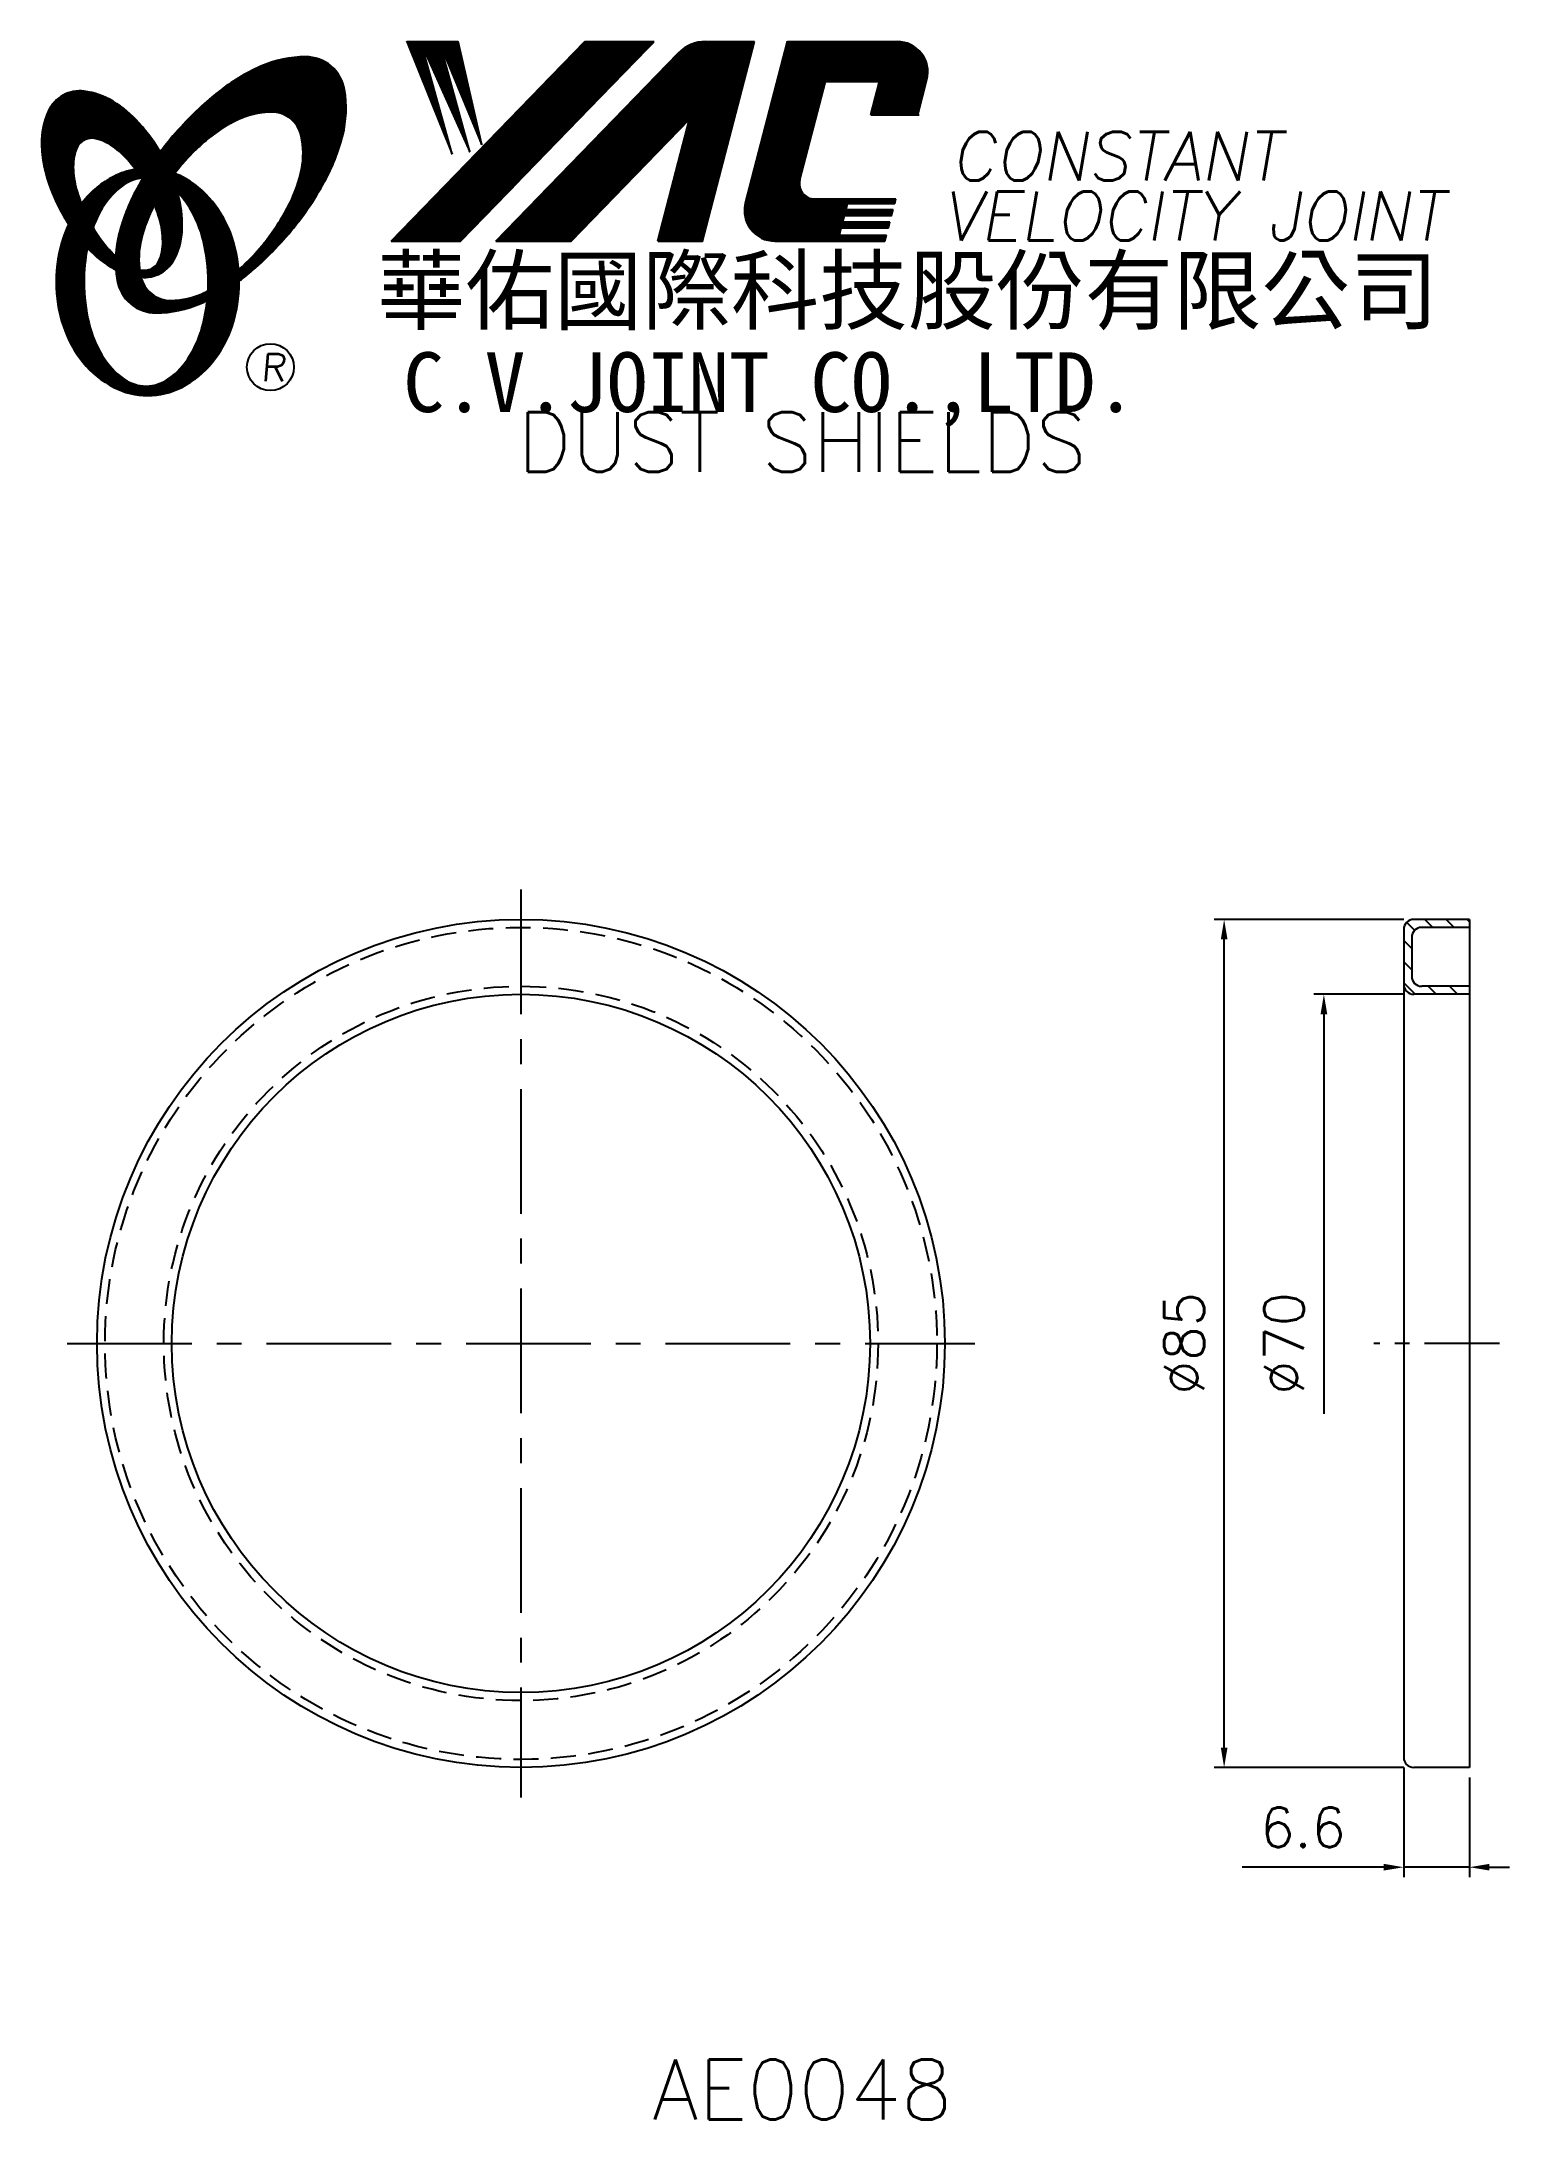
# Model space of a CAD drawing. Extents: x 78 to 225, y 1 to 209.
import ezdxf
from ezdxf.enums import TextEntityAlignment as Align

# ---------------------------------------------------------------- set-up
doc = ezdxf.new("R2010")
doc.units = 0
doc.header["$LTSCALE"] = 10
doc.header["$MEASUREMENT"] = 0
doc.linetypes.add('CENTER', pattern=[2, 1.25, -0.25, 0.25, -0.25])
doc.linetypes.add('HIDDEN', pattern=[0.375, 0.25, -0.125])
doc.layers.get('0').update_dxf_attribs({"linetype": 'CONTINUOUS'})
doc.layers.get('DEFPOINTS').update_dxf_attribs({"linetype": 'CONTINUOUS'})
doc.layers.add('4', color=4, linetype='CONTINUOUS')
doc.styles.add('CHINA', font='KAIU.TTF')
doc.styles.add('ITALICC', font='simplex.shx')
doc.dimstyles.new('STANDARD$0', dxfattribs={"dimtxt": 4, "dimasz": 2, "dimexe": 1, "dimexo": 1, "dimgap": 2, "dimtad": 1, "dimdec": 4, "dimzin": 10, "dimtxsty": 'ITALICC', "dimcen": 2, "dimclrd": 5, "dimclre": 5, "dimclrt": 18, "dimaunit": 1, "dimazin": 3, "dimtp": 0.1, "dimtfac": 0.7, "dimtdec": 4, "dimtmove": 0, "dimatfit": 3, "dimtolj": 1, "dimtzin": 10})
pattern_1 = [(45, (-21.112532, 1.857812), (-0.00883883476, 0.00883883476), [])]
pattern_2 = [(45, (147.478013, -34.446597), (-0.00727476112, 0.00727476112), [])]

# ---------------------------------------------------------------- blocks, each defined once
blk = doc.blocks.new('*D14')
at = {"color": 5, "linetype": 'BYBLOCK'}
for p, q in [((214.48, 121.29), (195.48, 121.29)), ((196.48, 38.29), (196.48, 119.29)), ((214.48, 36.29), (195.48, 36.29))]:
    blk.add_line(p, q, dxfattribs=at)
for points in [[(196.15, 119.29), (196.82, 119.29), (196.48, 121.29)], [(196.15, 38.29), (196.82, 38.29), (196.48, 36.29)]]:
    blk.add_solid(points, dxfattribs=at)
at = {"layer": 'DEFPOINTS', "color": 0, "linetype": 'BYBLOCK'}
for p in [(196.48, 121.29), (215.48, 121.29), (215.48, 36.29)]:
    blk.add_point(p, dxfattribs=at)
at = {"color": 18, "linetype": 'BYBLOCK', "insert": (192.48, 78.79), "char_height": 4, "attachment_point": 5, "rotation": 90, "style": 'ITALICC'}
blk.add_mtext('\\A1;∅85', dxfattribs=at)
blk = doc.blocks.new('*D15')
at = {"color": 5, "linetype": 'BYBLOCK'}
for p, q in [((214.48, 113.79), (205.48, 113.79)), ((206.48, 111.79), (206.48, 71.75))]:
    blk.add_line(p, q, dxfattribs=at)
blk.add_solid([(206.15, 111.79), (206.82, 111.79), (206.48, 113.79)], dxfattribs=at)
at = {"layer": 'DEFPOINTS', "color": 0, "linetype": 'BYBLOCK'}
for p in [(206.48, 113.79), (215.48, 113.79), (214.48, 43.79)]:
    blk.add_point(p, dxfattribs=at)
at = {"color": 18, "linetype": 'BYBLOCK', "insert": (202.48, 78.79), "char_height": 4, "attachment_point": 5, "rotation": 90, "style": 'ITALICC'}
blk.add_mtext('\\A1;∅70', dxfattribs=at)
blk = doc.blocks.new('*D16')
at = {"color": 5, "linetype": 'BYBLOCK'}
for p, q in [((214.48, 36.29), (214.48, 25.29)), ((221.08, 35.29), (221.08, 25.29)), ((212.48, 26.29), (198.29, 26.29)), ((221.08, 26.29), (214.48, 26.29)), ((223.08, 26.29), (225.08, 26.29))]:
    blk.add_line(p, q, dxfattribs=at)
for points in [[(212.48, 26.63), (212.48, 25.96), (214.48, 26.29)], [(223.08, 26.63), (223.08, 25.96), (221.08, 26.29)]]:
    blk.add_solid(points, dxfattribs=at)
at = {"layer": 'DEFPOINTS', "color": 0, "linetype": 'BYBLOCK'}
for p in [(214.48, 37.29), (221.08, 36.29), (214.48, 26.29)]:
    blk.add_point(p, dxfattribs=at)
at = {"color": 18, "linetype": 'BYBLOCK', "insert": (204.39, 30.29), "char_height": 4, "attachment_point": 5, "style": 'ITALICC'}
blk.add_mtext('\\A1;6.6', dxfattribs=at)

msp = doc.modelspace()

# ---------------------------------------------------------------- hatches: boundary and pattern name
at = {"layer": '4', "linetype": 'CONTINUOUS'}
h = msp.add_hatch(dxfattribs=at)
h.set_pattern_fill('ANSI31', color=5, scale=0.1, style=0)
h.set_pattern_definition(pattern_1)
h.paths.add_polyline_path([(139.34617, 209.2888), (132.38887, 209.2888), (112.97226, 189.28504), (119.92957, 189.28504)])
h.paths.add_polyline_path([(142.89306, 201.52322), (139.71269, 189.28504), (144.19368, 189.28504), (149.39211, 209.2888), (144.49538, 209.2888, 0.202785967), (141.76131, 208.13238), (123.46718, 189.28504), (131.01409, 189.28504)])
h.paths.add_polyline_path([(156.52017, 205.29038), (161.91389, 205.29038), (161.04487, 201.94636), (165.76169, 201.94636), (166.67841, 205.47393, 0.490800957), (163.72821, 209.2888), (152.69389, 209.2888), (148.48684, 193.09991, 0.490800957), (151.43704, 189.28504), (162.47136, 189.28504), (162.6258, 189.87935), (157.90898, 189.87935), (158.10235, 190.62343), (162.81917, 190.62343), (162.97773, 191.23357), (158.26091, 191.23357), (158.42215, 191.85404), (163.13897, 191.85404), (163.29515, 192.45503), (158.57833, 192.45503), (158.73513, 193.05841), (163.45195, 193.05841), (163.56869, 193.5076), (155.42894, 193.5076, -0.490800957), (153.95384, 195.41504)])
h = msp.add_hatch(dxfattribs=at)
h.set_pattern_fill('ANSI31', color=1, scale=0.1, style=0)
h.set_pattern_definition(pattern_1)
h.paths.add_polyline_path([(119.70424, 209.2888), (114.52691, 209.2888), (119.09767, 197.98506), (116.03174, 208.94304), (120.86647, 198.22071), (117.91846, 208.94304), (122.04568, 198.92768)])
h = msp.add_hatch(dxfattribs=at)
h.set_pattern_fill('ANSI31', color=5, scale=0.082305, style=0)
h.set_pattern_definition([(45, (-21.112532, 1.857812), (-0.00727476112, 0.00727476112), [])])
h.paths.add_polyline_path([(100.92294, 202.22632, -0.172879177), (102.86441, 201.56775, -0.172879177), (103.95171, 199.8297, -0.104527385), (103.97948, 196.50151, -0.065680101), (102.80995, 193.09955, -0.051823203), (100.36954, 189.25716, -0.044272532), (97.69457, 186.43083, -0.020203161), (97.74815, 185.29291, 0.006517006), (98.1527, 185.60499, 0.049863361), (102.70612, 190.01805, 0.049863361), (106.29576, 195.24521, 0.063682799), (108.1168, 199.87256, 0.103597411), (108.3061, 204.45653, 0.177892575), (106.9575, 206.82681, 0.177892575), (104.3951, 207.76014, 0.103597411), (99.90731, 206.80709, 0.063682799), (95.64956, 204.23802, 0.049863361), (91.09614, 199.82495, 0.016070017), (89.82544, 198.21864, -0.007061632), (90.07272, 197.78161, -0.031648676), (91.02531, 195.74503, -0.008069351), (91.45722, 196.30934, -0.051823203), (94.63559, 199.5678, -0.065680101), (97.67752, 201.48815, -0.104527385)])
h.paths.add_polyline_path([(87.84727, 189.065, -0.065680101), (89.0168, 192.46695, -0.006063428), (89.26074, 192.94197, 0.027613469), (88.53391, 194.53004, 0.017011252), (88.00049, 195.46502, 0.007829282), (87.5065, 194.59779, 0.063682799), (85.68546, 189.97044, 0.103597411), (85.49616, 185.38647, 0.177892575), (86.84477, 183.01619, 0.177892575), (89.40716, 182.08287, 0.103597411), (93.89496, 183.03591, 0.008811776), (94.52192, 183.32599, 0.013922709), (94.59925, 184.2958, -0.009086703), (94.14923, 184.07835, -0.104527385), (90.90381, 183.34019, -0.172879177), (88.96234, 183.99876, -0.172879177), (87.87505, 185.73681, -0.104527385)])
h = msp.add_hatch(dxfattribs=at)
h.set_pattern_fill('ANSI31', color=3, scale=0.082305, style=0)
h.set_pattern_definition(pattern_2)
h.paths.add_polyline_path([(85.12643, 203.27715, 0.106488277), (82.18456, 204.31572, 0.158297415), (80.09436, 203.92068, 0.158297415), (78.63502, 202.37299, 0.106488277), (77.92421, 199.33523, 0.071723199), (78.34226, 196.02227, 0.058080454), (79.88724, 192.20688, 0.058080454), (82.26829, 188.84909, 0.071723199), (84.83353, 186.71134, 0.020895977), (85.37371, 186.40935, -0.030777155), (85.35781, 187.78557, -0.042059526), (84.26145, 188.94833, -0.04691039), (82.64229, 191.42948, -0.04691039), (81.51401, 194.16896, -0.060581117), (81.11191, 196.43103, -0.10187153), (81.42353, 198.51923, -0.185892489), (82.20362, 199.41088, -0.185892489), (83.38026, 199.549, -0.10187153), (85.27791, 198.62346, -0.060581117), (86.91474, 197.01119, -0.04691039), (88.53391, 194.53004, -0.04691039), (89.66219, 191.79055, -0.060581117), (90.06429, 189.52849, -0.10187153), (89.75267, 187.44028, -0.185892489), (88.97258, 186.54864, -0.185892489), (87.79593, 186.41052, -0.002013383), (87.75513, 186.42115, 0.021593804), (87.87505, 185.73681, 0.006477741), (87.89305, 185.65977, 0.14950097), (89.86561, 186.06781, 0.158297415), (91.32494, 187.6155, 0.106488277), (92.03575, 190.65327, 0.071723199), (91.61771, 193.96622, 0.058080454), (90.07272, 197.78161, 0.058080454), (87.69168, 201.1394, 0.071723199)])
h = msp.add_hatch(dxfattribs=at)
h.set_pattern_fill('ANSI31', color=1, scale=0.082305, style=0)
h.set_pattern_definition(pattern_2)
h.paths.add_polyline_path([(86.22006, 194.9537, -0.120168026), (87.91185, 195.60709, 0.016865385), (87.31209, 196.48983, 0.076648372), (85.15586, 195.77092, 0.104809576), (82.07141, 193.25782, 0.005838257), (81.90447, 193.04561, 0.028089978), (82.64229, 191.42948, 0.014237292), (83.08442, 190.64443, -0.045767751), (84.0096, 192.58128, -0.106890197)])
h.paths.add_polyline_path([(82.18869, 185.19908, -0.048711043), (82.51879, 188.57942, -0.007865741), (82.26829, 188.84909, -0.037695478), (80.63241, 190.96785, 0.03042545), (80.10709, 189.66388, 0.080710289), (79.38165, 185.19908, 0.080710289), (80.10709, 180.73429, 0.089265679), (82.07141, 177.14035, 0.104809576), (85.15586, 174.62725, 0.11926607), (88.56506, 173.80232, 0.11926607), (91.97425, 174.62725, 0.104809576), (95.0587, 177.14035, 0.089265679), (97.02303, 180.73429, 0.080710289), (97.74846, 185.19908, 0.080710289), (97.02303, 189.66388, 0.089265679), (95.0587, 193.25782, 0.104809576), (91.97425, 195.77092, 0.025513357), (91.28101, 196.08367, 0.004818181), (91.02531, 195.74503, -0.023722145), (91.56653, 194.14828, -0.065307489), (92.80171, 192.58128, -0.073950765), (94.11416, 189.38355, -0.060532391), (94.62261, 185.19908, -0.060532391), (94.11416, 181.01462, -0.073950765), (92.80171, 177.81689, -0.106890197), (90.59124, 175.44447, -0.153118262), (88.40565, 174.75909, -0.153118262), (86.22006, 175.44447, -0.106890197), (84.0096, 177.81689, -0.073950765), (82.69714, 181.01462, -0.060532391)])
h = msp.add_hatch(dxfattribs=at)
h.set_pattern_fill('ANSI31', color=5, scale=12, angle=90, style=0)
h.set_pattern_definition([(135, (-5.4369, 1.8082), (-1.06066, -1.06066), [])])
h.paths.add_polyline_path([(221.08465, 113.7947), (221.08465, 114.5947), (216.28465, 114.5947, -0.414213562), (215.28465, 115.5947), (215.28465, 119.4947, -0.414213562), (216.28465, 120.4947), (221.08465, 120.4947), (221.08465, 121.2947), (215.48465, 121.2947, 0.414213562), (214.48465, 120.2947), (214.48465, 114.7947, 0.414213562), (215.48465, 113.7947)])

# ---------------------------------------------------------------- linework, layer by layer
at = {"layer": '4', "color": 5, "linetype": 'CONTINUOUS'}
for p, q in [((112.97226, 189.28504), (132.38887, 209.2888)), ((119.92957, 189.28504), (139.34617, 209.2888)), ((132.38887, 209.2888), (139.34617, 209.2888)), ((144.19368, 189.28504), (149.39211, 209.2888)), ((144.49538, 209.2888), (149.39211, 209.2888)), ((148.48684, 193.09991), (152.69389, 209.2888)), ((152.69389, 209.2888), (163.72821, 209.2888)), ((123.46718, 189.28504), (141.76131, 208.13238)), ((153.95384, 195.41504), (156.52017, 205.29038)), ((156.52017, 205.29038), (161.91389, 205.29038)), ((161.04487, 201.94636), (161.91389, 205.29038)), ((165.76169, 201.94636), (166.67841, 205.47393)), ((131.01409, 189.28504), (142.89306, 201.52322)), ((139.71269, 189.28504), (142.89306, 201.52322)), ((161.04487, 201.94636), (165.91212, 201.94636)), ((155.42894, 193.5076), (163.56869, 193.5076)), ((158.26091, 191.23357), (158.42215, 191.85404)), ((158.42215, 191.85404), (163.13897, 191.85404)), ((158.57833, 192.45503), (158.73513, 193.05841)), ((158.57833, 192.45503), (163.29515, 192.45503)), ((158.73513, 193.05841), (163.45195, 193.05841)), ((163.13897, 191.85404), (163.29515, 192.45503)), ((163.45195, 193.05841), (163.56869, 193.5076)), ((157.90898, 189.87935), (158.10235, 190.62343)), ((157.90898, 189.87935), (162.6258, 189.87935)), ((158.10235, 190.62343), (162.81917, 190.62343)), ((158.26091, 191.23357), (162.97773, 191.23357)), ((162.47136, 189.28504), (162.6258, 189.87935)), ((162.81917, 190.62343), (162.97773, 191.23357)), ((112.97226, 189.28504), (119.92957, 189.28504)), ((123.46718, 189.28504), (131.01409, 189.28504)), ((139.71269, 189.28504), (144.19368, 189.28504)), ((151.43704, 189.28504), (162.47136, 189.28504))]:
    msp.add_line(p, q, dxfattribs=at)
at = {"layer": '4', "color": 1, "linetype": 'CONTINUOUS'}
for p, q in [((114.52691, 209.2888), (119.09767, 197.98506)), ((114.52691, 209.2888), (119.70424, 209.2888)), ((119.09767, 197.98506), (116.03174, 208.94304)), ((116.03174, 208.94304), (120.86647, 198.22071)), ((117.91846, 208.94304), (122.04568, 198.92768)), ((120.86647, 198.22071), (117.91846, 208.94304)), ((122.04568, 198.92768), (119.70424, 209.2888))]:
    msp.add_line(p, q, dxfattribs=at)
at = {"layer": '4', "color": 5, "linetype": 'CENTER'}
for p, q in [((125.98469, 124.2947), (125.98469, 33.2947)), ((80.48469, 78.7947), (171.48469, 78.7947))]:
    msp.add_line(p, q, dxfattribs=at)
at = {"layer": '4', "color": 7, "linetype": 'CONTINUOUS'}
for p, q in [((221.08465, 121.2947), (215.48465, 121.2947)), ((221.08465, 121.2947), (221.08465, 36.2947)), ((214.48465, 120.2947), (214.48465, 37.2947)), ((215.28465, 119.4947), (215.28465, 115.5947)), ((221.08465, 120.4947), (216.28465, 120.4947)), ((221.08465, 114.5947), (216.28465, 114.5947)), ((221.08465, 113.7947), (215.48465, 113.7947)), ((221.08465, 36.2947), (215.48465, 36.2947))]:
    msp.add_line(p, q, dxfattribs=at)
at = {"layer": '4', "color": 5, "linetype": 'CENTER', "ltscale": 0.6}
msp.add_line((224.0784, 78.7947), (211.48465, 78.7947), dxfattribs=at)
at = {"layer": '4', "color": 5, "linetype": 'CONTINUOUS'}
for points in [[(97.74815, 185.29291, 0.006517006), (98.1527, 185.60499, 0.049863361), (102.70612, 190.01805, 0.049863361), (106.29576, 195.24521, 0.063682799), (108.1168, 199.87256, 0.103597411), (108.3061, 204.45653, 0.177892575), (106.9575, 206.82681, 0.177892575), (104.3951, 207.76014, 0.103597411), (99.90731, 206.80709, 0.063682799), (95.64956, 204.23802, 0.049863361), (91.09614, 199.82495, 0.016070017), (89.82544, 198.21864)], [(97.69457, 186.43083, 0.044272532), (100.36954, 189.25716, 0.051823203), (102.80995, 193.09955, 0.065680101), (103.97948, 196.50151, 0.104527385), (103.95171, 199.8297, 0.172879177), (102.86441, 201.56775, 0.172879177), (100.92294, 202.22632, 0.104527385), (97.67752, 201.48815, 0.065680101), (94.63559, 199.5678, 0.051823203), (91.45722, 196.30934, 0.008069351), (91.02531, 195.74503)], [(88.00049, 195.46502, 0.007829282), (87.5065, 194.59779, 0.063682799), (85.68546, 189.97044, 0.103597411), (85.49616, 185.38647, 0.177892575), (86.84477, 183.01619, 0.177892575), (89.40716, 182.08287, 0.103597411), (93.89496, 183.03591, 0.008811776), (94.52192, 183.32599, 0.008811776)], [(89.26074, 192.94197, 0.006063428), (89.0168, 192.46695, 0.065680101), (87.84727, 189.065, 0.104527385), (87.87505, 185.73681, 0.172879177), (88.96234, 183.99876, 0.172879177), (90.90381, 183.34019, 0.104527385), (94.14923, 184.07835, 0.009086703), (94.59925, 184.2958, 0.009086703)]]:
    msp.add_lwpolyline(points, format="xyb", dxfattribs=at)
at = {"layer": '4', "color": 3, "linetype": 'CONTINUOUS'}
for points in [[(87.89305, 185.65977, 0.14950097), (89.86561, 186.06781, 0.158297415), (91.32494, 187.6155, 0.106488277), (92.03575, 190.65327, 0.071723199), (91.61771, 193.96622, 0.058080454), (90.07272, 197.78161, 0.058080454), (87.69168, 201.1394, 0.071723199), (85.12643, 203.27715, 0.106488277), (82.18456, 204.31572, 0.158297415), (80.09436, 203.92068, 0.158297415), (78.63502, 202.37299, 0.106488277), (77.92421, 199.33523, 0.071723199), (78.34226, 196.02227, 0.058080454), (79.88724, 192.20688, 0.058080454), (82.26829, 188.84909, 0.071723199), (84.83353, 186.71134, 0.020895977), (85.37371, 186.40935, 0.020895977)], [(87.75513, 186.42115, 0.002013383), (87.79593, 186.41052, 0.185892489), (88.97258, 186.54864, 0.185892489), (89.75267, 187.44028, 0.10187153), (90.06429, 189.52849, 0.060581117), (89.66219, 191.79055, 0.04691039), (88.53391, 194.53004, 0.04691039), (86.91474, 197.01119, 0.060581117), (85.27791, 198.62346, 0.10187153), (83.38026, 199.549, 0.185892489), (82.20362, 199.41088, 0.185892489), (81.42353, 198.51923, 0.10187153), (81.11191, 196.43103, 0.060581117), (81.51401, 194.16896, 0.04691039), (82.64229, 191.42948, 0.04691039), (84.26145, 188.94833, 0.042059526), (85.35781, 187.78557, 0.042059526)]]:
    msp.add_lwpolyline(points, format="xyb", dxfattribs=at)
at = {"layer": '4', "color": 1, "linetype": 'CONTINUOUS'}
for points in [[(80.63241, 190.96785, 0.03042545), (80.10709, 189.66388, 0.080710289), (79.38165, 185.19908, 0.080710289), (80.10709, 180.73429, 0.089265679), (82.07141, 177.14035, 0.104809576), (85.15586, 174.62725, 0.11926607), (88.56506, 173.80232, 0.11926607), (91.97425, 174.62725, 0.104809576), (95.0587, 177.14035, 0.089265679), (97.02303, 180.73429, 0.080710289), (97.74846, 185.19908, 0.080710289), (97.02303, 189.66388, 0.089265679), (95.0587, 193.25782, 0.104809576), (91.97425, 195.77092, 0.025513357), (91.28101, 196.08367, 0.025513357)], [(87.31209, 196.48983, 0.076648372), (85.15586, 195.77092, 0.104809576), (82.07141, 193.25782, 0.005838257), (81.90447, 193.04561, 0.005838257)], [(82.51879, 188.57942, 0.048711043), (82.18869, 185.19908, 0.060532391), (82.69714, 181.01462, 0.073950765), (84.0096, 177.81689, 0.106890197), (86.22006, 175.44447, 0.153118262), (88.40565, 174.75909, 0.153118262), (90.59124, 175.44447, 0.106890197), (92.80171, 177.81689, 0.073950765), (94.11416, 181.01462, 0.060532391), (94.62261, 185.19908, 0.060532391), (94.11416, 189.38355, 0.073950765), (92.80171, 192.58128, 0.065307489), (91.56653, 194.14828)], [(87.91185, 195.60709, 0.120168026), (86.22006, 194.9537, 0.106890197), (84.0096, 192.58128, 0.045767751), (83.08442, 190.64443, 0.045767751)]]:
    msp.add_lwpolyline(points, format="xyb", dxfattribs=at)
at = {"layer": '4', "color": 5, "linetype": 'CONTINUOUS'}
msp.add_circle((100.8693, 176.65337), 2.35282, dxfattribs=at)
at = {"layer": '4', "color": 7, "linetype": 'CONTINUOUS'}
for radius in [42.5, 35]:
    msp.add_circle((125.98469, 78.7947), radius, dxfattribs=at)
at = {"layer": '4', "color": 5, "linetype": 'HIDDEN'}
for radius in [41.7, 35.8]:
    msp.add_circle((125.98469, 78.7947), radius, dxfattribs=at)
at = {"layer": '4', "color": 5, "linetype": 'CONTINUOUS'}
for centre, radius, start, end in [((144.49538, 205.47856), 3.81024, 90, 135.8533387), ((163.72821, 206.2406), 3.04819, 345.4326059, 90), ((155.42894, 195.0317), 1.5241, 165.4326059, 270), ((151.43704, 192.33323), 3.04819, 165.4326059, 270)]:
    msp.add_arc(centre, radius, start, end, dxfattribs=at)
at = {"layer": '4', "color": 7, "linetype": 'CONTINUOUS'}
for centre, start, end in [((215.48465, 120.2947), 90, 180), ((216.28465, 119.4947), 90, 180), ((215.48465, 114.7947), 180, 270), ((216.28465, 115.5947), 180, 270), ((215.48465, 37.2947), 180, 270)]:
    msp.add_arc(centre, 1, start, end, dxfattribs=at)

# ---------------------------------------------------------------- texts
at = {"layer": '4', "color": 5, "linetype": 'CONTINUOUS', "style": 'ITALICC'}
for s, height, oblique, p in [('CONSTANT', 4.9, 10, (169.12107, 195.3555)), ('VELOCITY JOINT', 4.9, 10, (168.24284, 189.36012)), ('R', 2.75625, 5, (99.91061, 175.24376))]:
    msp.add_text(s, height=height, dxfattribs=dict(at, oblique=oblique)).set_placement(p)
at = {"layer": '4', "color": 7, "linetype": 'CONTINUOUS', "style": 'CHINA'}
for s, height, p in [('華佑國際科技股份有限公司', 6.5, (111.5589, 181.09519)), ('C.V.JOINT CO.,LTD.', 6, (114.18754, 172.14897))]:
    msp.add_text(s, height=height, dxfattribs=at).set_placement(p)
at = {"layer": '4', "color": 18, "linetype": 'CONTINUOUS', "style": 'ITALICC'}
for s, p in [('DUST SHIELDS', (154.19026, 166.15615)), ('AE0048', (154.19026, 1.00876))]:
    msp.add_text(s, height=6, dxfattribs=at).set_placement(p, align=Align.CENTER)

# ---------------------------------------------------------------- dimensions: what is measured, and where the dimension line sits
at = {"layer": '4', "color": 7, "linetype": 'CONTINUOUS'}
dim = msp.add_linear_dim(base=(196.48464, 121.2947), p1=(215.48465, 36.2947), p2=(215.48465, 121.2947), angle=90, text='%%C85', dimstyle='STANDARD$0', dxfattribs=at)
dim.commit()
dim.dimension.update_dxf_attribs({"geometry": '*D14', "text_midpoint": (192.48464, 78.7947)})
dim = msp.add_linear_dim(base=(206.48467, 113.7947), p1=(214.48465, 43.7947), p2=(215.48465, 113.7947), angle=90, text='%%C70', dimstyle='STANDARD$0', override={"dimcen": -2, "dimse1": 1, "dimsd1": 1}, dxfattribs=at)
dim.commit()
dim.dimension.update_dxf_attribs({"geometry": '*D15', "text_midpoint": (202.48467, 78.7947)})
dim = msp.add_linear_dim(base=(214.48465, 26.29469), p1=(221.08465, 36.2947), p2=(214.48465, 37.2947), text='6.6', dimstyle='STANDARD$0', dxfattribs=at)
dim.commit()
dim.dimension.update_dxf_attribs({"geometry": '*D16', "text_midpoint": (204.38941, 30.29469)})

doc.saveas('drawing.dxf')
